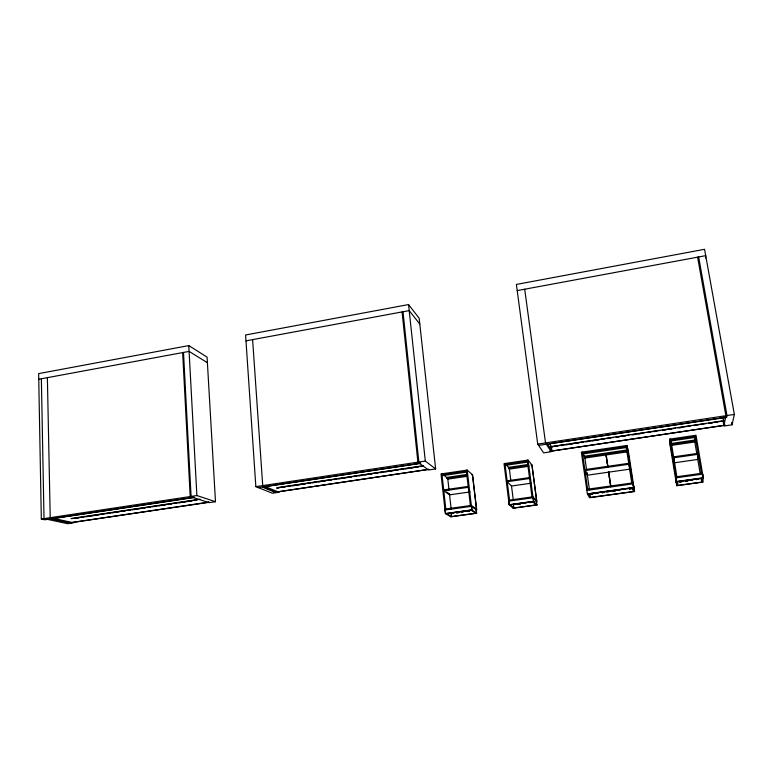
<?xml version="1.0" encoding="UTF-8"?>
<svg xmlns="http://www.w3.org/2000/svg" width="773" height="773" viewBox="0 0 773 773"><rect width="100%" height="100%" fill="white"/><g stroke="black" fill="none" stroke-linecap="round" stroke-linejoin="round"><path stroke-width="1.16" d="M705.565 258.037L705.71 255.66L517.205 290.6M670.887 443.538L694.724 440.04L694.879 440.958L694.811 441.972L671.09 445.441M695.111 437.421L695.188 436.359L670.829 439.953L670.877 440.987L695.111 437.421L694.956 436.484L694.656 441.054L696.821 453.761M697.633 458.534L698.077 453.336L673.612 456.853M702.357 476.458L702.647 474.11L676.046 477.82L676.172 482.536L669.978 444.678L670.935 444.533M702.251 478.12L701.768 482.101L701.15 478.477M700.947 478.506L676.162 481.937L676.752 485.695L702.734 482.12L703.275 477.82L696.019 435.276L669.698 439.17L669.988 444.852M723.132 418.995L723.528 416.782M723.943 416.879L723.151 421.285L723.731 424.85M697.604 257.167L725.886 415.71L723.934 426.029L732.041 424.821L734.35 414.434L704.561 249.302L516.383 284.435L537.708 444.108L543.632 452.862L551.13 451.741L545.525 442.929L524.703 289.208M182.65 352.585L190.206 496.556L209.048 502.653L215.483 501.696L207.077 357.116L188.776 345.589L38.65 373.62L41.317 519.031L44.815 519.775L193.859 497.329M402.066 311.925L417.903 462.186L428.522 469.994L435.643 468.931L419.169 318.263L408.55 304.562L245.582 334.989L255.844 486.652L272.396 493.222L279.034 492.237L262.723 485.608L252.607 339.627M38.756 379.253L189.095 351.396L207.396 362.711M245.978 340.854L409.197 310.611L419.807 324.09M41.317 519.031L196.883 495.551L215.483 501.696M255.844 486.652L425.314 461.075L435.643 468.931M537.708 444.108L734.35 414.434M258.288 487.618L420.435 463.201M538.588 445.403L726.688 417.072M546.501 444.465L547.719 444.282L551.961 451.017L551.342 446.543L549.526 443.596M71.039 518.557L200.159 499.194M277.497 487.599L423.556 465.704M550.376 446.688L724.301 420.609M71.638 518.683L196.989 499.899M276.715 487.947L422.638 466.071M550.521 446.91L567.179 444.407M569.556 444.05L582.649 442.088M585.026 441.731L598.118 439.769M600.495 439.412L613.588 437.45M615.965 437.093L629.058 435.131M631.435 434.774L644.527 432.812M646.904 432.465L659.997 430.493M662.374 430.146L675.457 428.174M677.844 427.827L690.927 425.865M693.313 425.508L706.396 423.546M708.783 423.189L721.866 421.227M75.377 518.345L78.943 517.813M81.32 517.456L83.697 517.098M86.083 516.741L88.46 516.383M90.837 516.026L94.403 515.494M96.78 515.137L99.157 514.779M101.534 514.422L103.911 514.064M106.288 513.716L109.863 513.175M112.24 512.818L114.617 512.47M116.994 512.113L119.371 511.755M121.748 511.397L125.313 510.866M127.7 510.509L130.077 510.151M132.454 509.794L134.831 509.436M137.208 509.078L140.773 508.547M143.15 508.19L145.527 507.832M147.904 507.475L150.291 507.117M152.668 506.759L156.233 506.228M158.61 505.871L160.987 505.513M163.364 505.165L165.741 504.808M168.118 504.45L171.693 503.909M174.07 503.561L176.447 503.204M178.824 502.846L181.201 502.489M183.578 502.131L187.143 501.6M189.52 501.242L191.907 500.885M194.284 500.527L196.661 500.17M276.802 488.159L279.188 487.811M281.565 487.454L285.131 486.913M287.517 486.555L289.894 486.198M292.271 485.85L294.648 485.492M297.035 485.135L300.6 484.594M302.977 484.246L305.364 483.888M307.741 483.531L310.118 483.173M312.495 482.816L316.07 482.284M318.447 481.927L320.824 481.569M323.211 481.212L325.588 480.854M327.965 480.497L331.54 479.965M333.917 479.608L336.294 479.25M338.671 478.893L341.057 478.535M343.434 478.178L347 477.646M349.386 477.289L351.763 476.931M354.14 476.574L356.517 476.216M358.904 475.859L362.469 475.327M364.846 474.97L367.223 474.612M369.61 474.255L371.987 473.897M374.364 473.549L377.939 473.008M380.316 472.651L382.693 472.293M385.07 471.936L387.457 471.588M389.834 471.23L393.399 470.689M395.786 470.332L398.163 469.984M400.54 469.626L402.917 469.269M405.303 468.911L408.869 468.37M411.246 468.023L413.632 467.665M416.009 467.307L418.386 466.95M420.763 466.592L423.15 466.235M550.444 447.161L552.83 446.804M555.207 446.446L557.594 446.089M561.169 445.557L563.546 445.2M565.933 444.842L568.31 444.485M570.696 444.127L573.073 443.77M576.648 443.238L579.035 442.881M581.412 442.523L583.799 442.166M586.176 441.808L588.562 441.451M592.137 440.919L594.514 440.562M596.901 440.204L599.278 439.847M601.665 439.489L604.042 439.132M607.617 438.591L610.003 438.233M617.144 437.17L619.531 436.813M623.096 436.272L625.483 435.914M632.633 434.851L635.01 434.494M638.585 433.953L640.962 433.595M648.112 432.522L650.489 432.175M654.064 431.634L656.451 431.276M663.592 430.203L665.978 429.846M669.553 429.315L671.93 428.957M679.081 427.884L681.457 427.527M694.56 425.565L696.946 425.208M710.049 423.246L712.426 422.889M714.812 422.531L717.189 422.174M533.167 497.88L533.641 501.474L509.32 504.846L508.721 501.136L533.041 497.744L536.849 501.803L532.008 465.075L528.114 460.08L504.035 463.645L509.175 504.711L513.156 508.219L536.955 504.943L536.365 501.3M626.961 445.48L581.364 452.215L587.422 494.024L633.474 487.647L626.961 445.48L628.362 450.949M527.312 461.123L505.059 464.409L505.871 465.298L528.027 462.032M471.588 506.46L472.003 510.006L445.596 513.668L445.006 510.016L471.414 506.334L476.738 510.122L472.574 474.767L467.192 470.1L441.025 473.955L445.393 513.552L450.785 516.799L476.641 513.243L476.236 509.765M466.399 471.134L442.011 474.719L443.103 475.55L467.385 471.974M582.9 453.944L626.401 447.538L626.14 446.552L582.436 452.997L582.9 453.944L582.765 453.036M528.007 464.515L508.489 467.375L508.595 468.264L509.378 469.114L528.819 466.264M584.456 457.143L627.27 450.872L627.125 449.963L584.32 456.244L584.456 457.143L584.9 458.06L627.512 451.819M508.595 468.264L528.123 465.404M671.041 444.456L694.879 440.958M467.163 474.438L446.659 477.443L447.809 479.115L466.863 476.323M530.993 465.046L531.892 464.911L536.733 501.677M446.755 478.313L467.269 475.318M471.53 474.748L472.409 474.622L476.564 510.006M443.692 489.937L468.177 486.41M507.117 480.806L529.466 477.588M584.823 469.626L628.72 463.317M468.283 487.319L443.789 490.836L449.567 494.846L470.071 491.918M529.582 478.506L507.233 481.724L511.513 486.014L531.041 483.231M630.179 469.095L587.364 475.202L584.958 470.554L628.864 464.244L629.647 467.153M444.9 509.107L471.308 505.416L476.468 509.107L475.579 509.233M508.615 500.218L532.926 496.826L536.607 500.778L535.699 500.904M586.678 489.319L632.729 482.893L633.947 487.29L633 487.415M702.483 473.163L675.892 476.873L676.017 481.463L676.984 481.328M676.056 477.975L677.042 477.84M445.393 513.552L471.83 509.89L476.641 513.243M509.175 504.711L533.515 501.339L536.955 504.943M703.275 477.82L676.655 481.511L676.752 485.695M451.384 513.059L471.366 510.296M512.576 504.585L533.988 501.629M588.958 494.015L632.787 487.947M633.976 487.782L633.019 487.908L633.57 491.493L632.507 487.782M451.577 513.175L453.925 512.857M456.273 512.528L458.621 512.199M462.138 511.716L464.496 511.388M466.844 511.069L469.192 510.74M517.475 504.054L519.852 503.725M523.418 503.233L525.795 502.904M529.36 502.411L531.737 502.083M590.214 493.986L592.582 493.657M596.138 493.164L598.505 492.836M602.051 492.343L604.418 492.024M606.786 491.696L609.153 491.367M612.709 490.874L615.076 490.546M617.443 490.217L619.811 489.889M629.28 488.575L631.647 488.246M679.699 481.598L682.057 481.27M685.603 480.777L687.96 480.458M690.318 480.13L692.676 479.801M696.212 479.308L698.579 478.989M450.775 513.572L453.123 513.243M456.64 512.76L458.978 512.441M461.326 512.113L463.674 511.784M467.192 511.301L469.53 510.972M517.736 504.305L520.113 503.977M529.611 502.663L531.979 502.334M590.359 494.256L592.727 493.928M595.036 493.609L597.461 493.271M602.061 492.643L604.544 492.295M606.747 491.995L609.279 491.638M612.815 491.155L615.182 490.826M617.54 490.497L619.907 490.169M629.367 488.865L634.092 488.207M679.699 481.898L682.057 481.569M685.593 481.077L687.951 480.758M690.299 480.429L692.656 480.101M696.193 479.618L698.541 479.289M450.959 513.687L453.307 513.359M456.814 512.876L459.162 512.557M467.365 511.417L469.704 511.098M517.871 504.431L520.248 504.102M590.427 494.391L592.775 494.073M602.128 492.778L604.467 492.449M612.873 491.29L615.231 490.961M629.406 489L634.131 488.343L632.874 483.84L586.9 490.391M679.709 482.043L682.057 481.714M685.583 481.231L687.941 480.903M450.601 516.683L476.477 513.127L476.071 509.649M513.021 508.093L536.829 504.817M589.47 497.57L634.527 491.367M676.752 485.55L702.754 481.966M634.565 491.502L589.538 497.696L587.335 493.889L633.435 487.502L634.565 491.502L628.314 450.785M69.551 522.867L51.617 518.973L70.498 522.722M54.497 518.316L194.352 497.483L191.076 496.421L183.491 352.43M276.154 492.092L263.661 487.048L262.588 487.212L275.111 492.246M266.028 486.459L420.715 463.404L418.869 462.041L402.994 311.761M446.485 513.543L451.48 516.567L451.094 513.108M471.095 510.132L475.588 513.243M446.581 491.947L449.471 493.966M510.238 504.711L513.919 507.967L513.485 504.469M532.713 501.6L535.921 504.943M550.753 443.576L726.639 417.352L726.987 415.545L698.657 256.974M588.369 493.889L590.398 497.435L589.886 493.889M585.789 471.491L587.238 474.293M605.935 454.244L607.781 466.882M627.096 449.857L625.995 445.625L631.754 483.028M731.616 422.454L732.041 424.821M702.628 474.274L703.256 477.985L676.665 481.666L669.698 439.17M695.024 435.421L701.478 473.298M702.29 479.25L702.734 482.12M697.604 458.379L700.357 474.545M670.684 439.025L676.887 476.728M670.732 440.059L670.877 440.987M627.734 453.278L628.101 455.626M630.101 468.583L630.459 470.941M630.826 473.289L631.183 475.646M606.08 454.041L607.984 466.853M608.68 471.511L610.941 486.652M606.109 455.403L606.457 457.732M606.969 461.22L607.317 463.549M608.535 471.694L608.882 474.023M609.23 476.352L609.578 478.68M610.1 482.168L610.448 484.497M608.477 471.54L610.728 486.681M586.62 470.013L584.765 457.162L582.301 452.079L587.635 489.183M586.958 472.351L589.48 489.879M528.114 460.08L533.515 501.339M527.196 460.215L531.988 496.952M510.769 480.13L509.272 468.225L504.943 463.51L509.533 500.083M511.523 486.082L513.175 499.174M505.755 464.399L505.871 465.298M467.192 470.1L471.83 509.89M466.293 470.235L470.399 505.552M449.036 490.072L447.712 478.236L441.914 473.83L445.799 508.982M449.432 493.628L451.152 509.011M443.006 474.661L443.103 475.55M408.55 304.562L425.314 461.075M188.776 345.589L196.883 495.551M670.732 440.127L670.887 443.431M47.375 377.649L50.226 517.678L73.667 522.799L67.647 523.698L44.013 518.615L41.365 378.77M677.65 481.531L677.718 485.415M698.241 454.282L697.787 459.452L673.95 462.853L673.766 457.79L698.241 454.282M725.122 425.218L549.796 451.335L725.122 425.218M208.691 502.141L68.768 522.983L209.164 502.295L208.691 502.141M428.783 469.356L274.241 492.382L428.783 469.356"/></g></svg>
